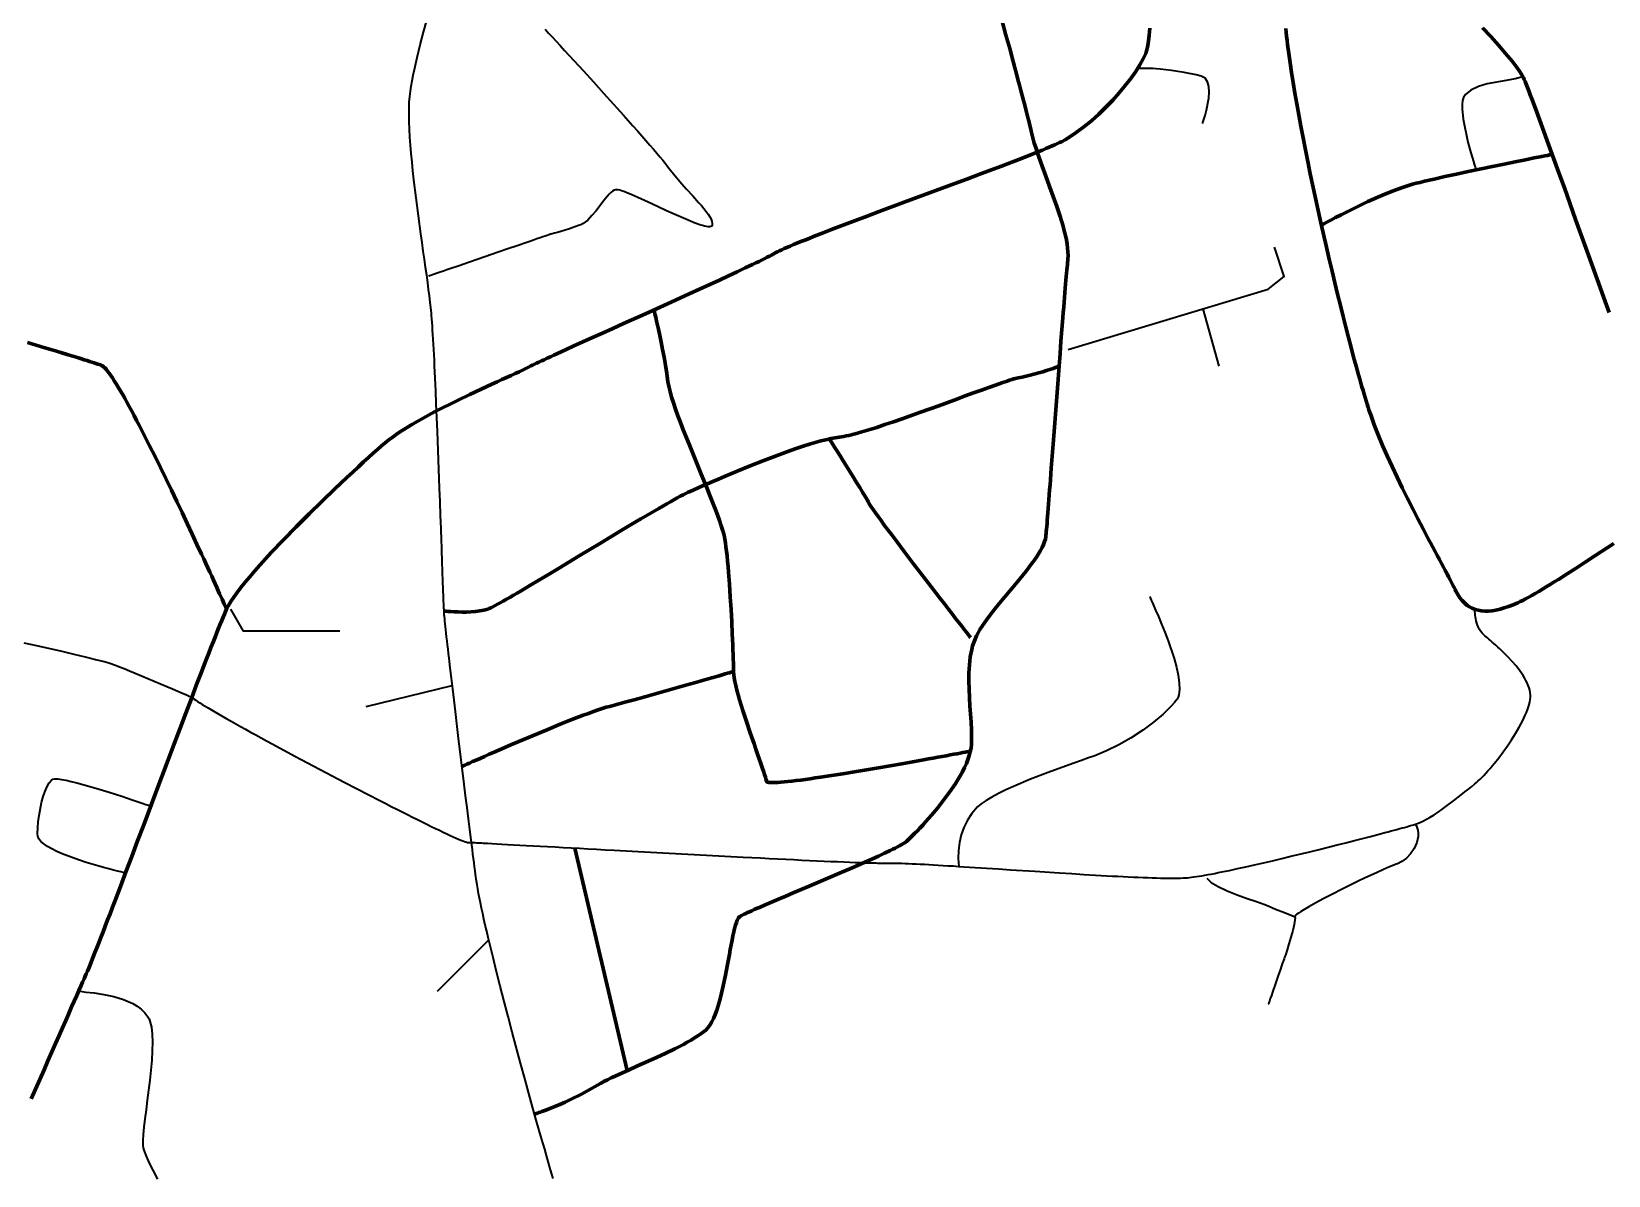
# Model space of a CAD drawing. Header units: inches. Extents: x 23 to 178, y 8 to 179.
# Drawn here: x 50.4 to 74.72, y 115.34 to 132.98 of the extents above; entities that cross this region are included whole.
import ezdxf

# ---------------------------------------------------------------- set-up
doc = ezdxf.new("R2010")
doc.units = ezdxf.units.IN
doc.header["$MEASUREMENT"] = 0
for name, color, linetype in [('Routes 2', 7, 'Continuous'), ('Routes 3', 7, 'Continuous'), ('Routes 4', 7, 'Continuous')]:
    doc.layers.add(name, color=color, linetype=linetype)

msp = doc.modelspace()

# ---------------------------------------------------------------- linework, layer by layer
at = {"layer": 'Routes 2', "color": 7, "lineweight": 106, "true_color": 0xffffff}
for points in [[(67.644, 133.033), (67.639, 132.977), (67.633, 132.926), (67.628, 132.879), (67.623, 132.837), (67.618, 132.8), (67.614, 132.768), (67.609, 132.741), (67.605, 132.72), (67.595, 132.684), (67.581, 132.645), (67.564, 132.604), (67.543, 132.56), (67.518, 132.514), (67.491, 132.466), (67.46, 132.416), (67.427, 132.365), (67.352, 132.259), (67.267, 132.149), (67.174, 132.037), (67.074, 131.925), (66.968, 131.815), (66.857, 131.708), (66.744, 131.606), (66.628, 131.51), (66.511, 131.424), (66.395, 131.347), (66.338, 131.313), (66.281, 131.283), (66.252, 131.268), (66.219, 131.253), (66.182, 131.236), (66.14, 131.217), (66.094, 131.198), (66.044, 131.177), (65.99, 131.154), (65.932, 131.131), (65.871, 131.106), (65.806, 131.08), (65.667, 131.026), (65.517, 130.968), (65.356, 130.907), (65.186, 130.842), (65.009, 130.776), (64.825, 130.707), (64.637, 130.637), (64.25, 130.493), (63.858, 130.348), (63.473, 130.204), (63.286, 130.135), (63.104, 130.066), (62.929, 130), (62.763, 129.937), (62.606, 129.877), (62.459, 129.82), (62.39, 129.792), (62.325, 129.766), (62.263, 129.741), (62.204, 129.717), (62.149, 129.695), (62.097, 129.673), (62.05, 129.653), (62.007, 129.634), (61.968, 129.616), (61.934, 129.6), (61.905, 129.585), (61.88, 129.572), (61.837, 129.548), (61.811, 129.533), (61.78, 129.517), (61.746, 129.5), (61.708, 129.48), (61.666, 129.459), (61.621, 129.437), (61.572, 129.413), (61.52, 129.388), (61.407, 129.335), (61.283, 129.276), (61.15, 129.214), (61.007, 129.148), (60.858, 129.079), (60.701, 129.008), (60.54, 128.935), (60.207, 128.783), (59.867, 128.63), (59.531, 128.478), (59.367, 128.404), (59.207, 128.332), (59.052, 128.262), (58.904, 128.195), (58.764, 128.132), (58.633, 128.072), (58.512, 128.017), (58.456, 127.991), (58.403, 127.966), (58.353, 127.943), (58.306, 127.921), (58.263, 127.901), (58.223, 127.882), (58.187, 127.865), (58.154, 127.85), (58.126, 127.836), (58.102, 127.824), (58.064, 127.804), (58.021, 127.783), (57.973, 127.759), (57.919, 127.734), (57.86, 127.706), (57.796, 127.677), (57.727, 127.646), (57.655, 127.613), (57.579, 127.578), (57.499, 127.542), (57.332, 127.465), (57.157, 127.383), (56.977, 127.297), (56.616, 127.115), (56.441, 127.021), (56.274, 126.925), (56.118, 126.829), (56.045, 126.781), (55.976, 126.733), (55.912, 126.685), (55.852, 126.638), (55.797, 126.59), (55.737, 126.537), (55.671, 126.478), (55.599, 126.413), (55.522, 126.343), (55.44, 126.268), (55.354, 126.188), (55.265, 126.104), (55.172, 126.017), (55.077, 125.927), (54.88, 125.738), (54.68, 125.542), (54.48, 125.342), (54.284, 125.142), (54.097, 124.945), (54.008, 124.849), (53.923, 124.754), (53.842, 124.663), (53.766, 124.574), (53.695, 124.489), (53.63, 124.407), (53.571, 124.33), (53.519, 124.258), (53.475, 124.19), (53.438, 124.129), (53.409, 124.072), (53.394, 124.038), (53.376, 123.998), (53.356, 123.951), (53.335, 123.9), (53.311, 123.843), (53.286, 123.78), (53.259, 123.712), (53.23, 123.64), (53.199, 123.563), (53.167, 123.482), (53.134, 123.396), (53.099, 123.306), (53.063, 123.213), (53.026, 123.116), (52.987, 123.015), (52.947, 122.912), (52.865, 122.696), (52.779, 122.47), (52.691, 122.236), (52.599, 121.995), (52.507, 121.748), (52.318, 121.247), (52.13, 120.746), (52.037, 120.5), (51.946, 120.258), (51.857, 120.024), (51.771, 119.797), (51.689, 119.581), (51.65, 119.477), (51.611, 119.376), (51.574, 119.279), (51.538, 119.185), (51.503, 119.095), (51.47, 119.009), (51.438, 118.927), (51.408, 118.85), (51.379, 118.777), (51.352, 118.709), (51.327, 118.646), (51.304, 118.588), (51.282, 118.536), (51.263, 118.489), (51.245, 118.449), (51.229, 118.413), (51.211, 118.371), (51.188, 118.32), (51.162, 118.26), (51.131, 118.191), (51.097, 118.114), (51.06, 118.029), (51.019, 117.937), (50.976, 117.837), (50.929, 117.731), (50.879, 117.618), (50.827, 117.499), (50.772, 117.373), (50.714, 117.243), (50.654, 117.107), (50.593, 116.966), (50.529, 116.821), (50.463, 116.672), (50.396, 116.519)], [(72.774, 133.041), (72.901, 132.903), (73.021, 132.77), (73.132, 132.643), (73.23, 132.526), (73.311, 132.421), (73.344, 132.373), (73.373, 132.329), (73.395, 132.29), (73.405, 132.27), (73.417, 132.243), (73.431, 132.209), (73.448, 132.168), (73.467, 132.121), (73.488, 132.067), (73.511, 132.007), (73.536, 131.942), (73.591, 131.794), (73.653, 131.627), (73.721, 131.442), (73.794, 131.241), (73.871, 131.027), (73.953, 130.803), (74.037, 130.569), (74.211, 130.084), (74.388, 129.591), (74.562, 129.107), (74.647, 128.873), (74.728, 128.649)]]:
    msp.add_lwpolyline(points, dxfattribs=at)
at = {"layer": 'Routes 3', "color": 7, "lineweight": 70, "true_color": 0xffffff}
for points in [[(58.159, 116.284), (58.161, 116.285), (58.167, 116.287), (58.176, 116.29), (58.189, 116.295), (58.205, 116.301), (58.225, 116.308), (58.247, 116.316), (58.272, 116.325), (58.329, 116.346), (58.395, 116.372), (58.468, 116.401), (58.546, 116.434), (58.628, 116.47), (58.713, 116.508), (58.883, 116.592), (58.966, 116.637), (59.045, 116.684), (59.084, 116.708), (59.127, 116.733), (59.174, 116.759), (59.226, 116.786), (59.281, 116.814), (59.34, 116.842), (59.402, 116.872), (59.467, 116.902), (59.604, 116.964), (59.746, 117.028), (60.039, 117.16), (60.183, 117.227), (60.322, 117.294), (60.452, 117.361), (60.513, 117.394), (60.57, 117.426), (60.624, 117.459), (60.674, 117.49), (60.72, 117.522), (60.761, 117.552), (60.797, 117.582), (60.829, 117.617), (60.86, 117.659), (60.889, 117.707), (60.916, 117.762), (60.942, 117.822), (60.966, 117.886), (60.989, 117.956), (61.01, 118.028), (61.031, 118.104), (61.068, 118.263), (61.102, 118.426), (61.133, 118.59), (61.162, 118.749), (61.176, 118.825), (61.189, 118.898), (61.203, 118.968), (61.216, 119.033), (61.229, 119.094), (61.243, 119.149), (61.256, 119.199), (61.27, 119.242), (61.284, 119.277), (61.299, 119.305), (61.314, 119.324), (61.322, 119.331), (61.334, 119.338), (61.348, 119.346), (61.367, 119.356), (61.388, 119.367), (61.413, 119.379), (61.441, 119.392), (61.472, 119.407), (61.506, 119.422), (61.543, 119.439), (61.582, 119.456), (61.624, 119.474), (61.714, 119.514), (61.812, 119.556), (61.918, 119.601), (62.03, 119.648), (62.147, 119.698), (62.268, 119.749), (62.391, 119.801), (62.644, 119.908), (62.895, 120.015), (63.017, 120.067), (63.136, 120.119), (63.251, 120.169), (63.359, 120.218), (63.462, 120.265), (63.556, 120.309), (63.642, 120.35), (63.681, 120.369), (63.718, 120.388), (63.752, 120.405), (63.783, 120.422), (63.811, 120.438), (63.836, 120.452), (63.858, 120.466), (63.876, 120.478), (63.891, 120.489), (63.902, 120.5), (63.927, 120.523), (63.955, 120.55), (63.987, 120.581), (64.022, 120.617), (64.06, 120.655), (64.1, 120.697), (64.143, 120.743), (64.186, 120.791), (64.278, 120.894), (64.372, 121.006), (64.466, 121.125), (64.558, 121.249), (64.644, 121.375), (64.721, 121.503), (64.756, 121.566), (64.788, 121.629), (64.816, 121.692), (64.841, 121.753), (64.861, 121.814), (64.877, 121.872), (64.888, 121.93), (64.894, 121.985), (64.896, 122.096), (64.893, 122.211), (64.888, 122.332), (64.872, 122.583), (64.858, 122.839), (64.855, 122.967), (64.856, 123.093), (64.863, 123.216), (64.877, 123.336), (64.899, 123.451), (64.913, 123.506), (64.93, 123.559), (64.95, 123.611), (64.972, 123.661), (64.997, 123.709), (65.026, 123.759), (65.059, 123.809), (65.094, 123.861), (65.133, 123.915), (65.173, 123.969), (65.261, 124.082), (65.355, 124.196), (65.55, 124.43), (65.646, 124.546), (65.737, 124.66), (65.822, 124.77), (65.86, 124.824), (65.896, 124.876), (65.929, 124.927), (65.958, 124.977), (65.984, 125.024), (66.005, 125.07), (66.022, 125.114), (66.034, 125.155), (66.042, 125.194), (66.044, 125.215), (66.046, 125.241), (66.049, 125.272), (66.052, 125.309), (66.056, 125.35), (66.06, 125.396), (66.064, 125.447), (66.068, 125.502), (66.073, 125.561), (66.078, 125.624), (66.083, 125.691), (66.089, 125.762), (66.094, 125.835), (66.1, 125.913), (66.106, 125.993), (66.113, 126.075), (66.126, 126.249), (66.14, 126.431), (66.154, 126.62), (66.169, 126.815), (66.184, 127.014), (66.215, 127.417), (66.245, 127.819), (66.26, 128.014), (66.275, 128.205), (66.29, 128.388), (66.303, 128.564), (66.31, 128.647), (66.317, 128.729), (66.323, 128.807), (66.329, 128.882), (66.335, 128.954), (66.341, 129.022), (66.346, 129.087), (66.352, 129.148), (66.357, 129.204), (66.361, 129.257), (66.366, 129.305), (66.37, 129.348), (66.374, 129.387), (66.377, 129.42), (66.381, 129.448), (66.383, 129.473), (66.385, 129.526), (66.383, 129.583), (66.378, 129.642), (66.37, 129.705), (66.358, 129.77), (66.343, 129.838), (66.326, 129.908), (66.307, 129.979), (66.262, 130.128), (66.211, 130.281), (66.098, 130.594), (66.04, 130.75), (65.984, 130.903), (65.932, 131.051), (65.885, 131.192), (65.864, 131.259), (65.846, 131.324), (65.83, 131.386), (65.816, 131.445), (65.81, 131.477), (65.801, 131.514), (65.791, 131.557), (65.779, 131.605), (65.766, 131.658), (65.751, 131.716), (65.735, 131.779), (65.717, 131.846), (65.699, 131.918), (65.679, 131.993), (65.658, 132.073), (65.635, 132.156), (65.612, 132.242), (65.588, 132.332), (65.563, 132.424), (65.537, 132.52), (65.484, 132.718), (65.427, 132.926), (65.369, 133.14)], [(74.798, 125.084), (74.505, 124.894), (74.36, 124.8), (74.218, 124.707), (74.079, 124.618), (73.945, 124.533), (73.881, 124.492), (73.818, 124.453), (73.757, 124.416), (73.698, 124.38), (73.642, 124.346), (73.587, 124.314), (73.536, 124.284), (73.487, 124.257), (73.44, 124.232), (73.397, 124.209), (73.357, 124.19), (73.319, 124.173), (73.247, 124.141), (73.177, 124.115), (73.11, 124.092), (73.045, 124.073), (72.983, 124.059), (72.923, 124.049), (72.866, 124.044), (72.811, 124.043), (72.759, 124.047), (72.709, 124.056), (72.661, 124.069), (72.616, 124.087), (72.573, 124.109), (72.533, 124.137), (72.495, 124.169), (72.459, 124.207), (72.425, 124.249), (72.394, 124.297), (72.365, 124.349), (72.351, 124.378), (72.336, 124.409), (72.318, 124.444), (72.299, 124.483), (72.277, 124.525), (72.253, 124.57), (72.228, 124.618), (72.201, 124.669), (72.172, 124.723), (72.142, 124.779), (72.11, 124.839), (72.077, 124.9), (72.043, 124.964), (72.008, 125.03), (71.971, 125.098), (71.934, 125.168), (71.858, 125.313), (71.779, 125.464), (71.699, 125.62), (71.618, 125.78), (71.538, 125.943), (71.458, 126.107), (71.381, 126.272), (71.306, 126.436), (71.235, 126.599), (71.168, 126.76), (71.106, 126.917), (71.078, 126.993), (71.051, 127.069), (71.038, 127.107), (71.024, 127.147), (71.01, 127.19), (70.996, 127.236), (70.981, 127.284), (70.965, 127.335), (70.949, 127.388), (70.933, 127.443), (70.916, 127.5), (70.899, 127.56), (70.881, 127.622), (70.863, 127.685), (70.826, 127.819), (70.788, 127.959), (70.749, 128.107), (70.709, 128.261), (70.668, 128.421), (70.626, 128.585), (70.584, 128.755), (70.541, 128.929), (70.498, 129.107), (70.455, 129.288), (70.411, 129.471), (70.368, 129.657), (70.283, 130.033), (70.2, 130.412), (70.12, 130.788), (70.082, 130.975), (70.044, 131.159), (70.009, 131.341), (69.974, 131.52), (69.941, 131.695), (69.91, 131.867), (69.881, 132.033), (69.854, 132.195), (69.829, 132.351), (69.807, 132.501), (69.787, 132.644), (69.769, 132.78), (69.761, 132.845), (69.754, 132.908), (69.748, 132.969), (69.742, 133.028)], [(73.85, 131.087), (73.845, 131.086), (73.83, 131.083), (73.807, 131.078), (73.775, 131.072), (73.735, 131.064), (73.688, 131.055), (73.634, 131.044), (73.573, 131.032), (73.507, 131.019), (73.436, 131.004), (73.28, 130.973), (73.11, 130.938), (72.929, 130.901), (72.556, 130.823), (72.372, 130.783), (72.195, 130.745), (72.03, 130.707), (71.881, 130.673), (71.814, 130.656), (71.753, 130.641), (71.697, 130.626), (71.649, 130.613), (71.555, 130.584), (71.453, 130.547), (71.346, 130.505), (71.234, 130.459), (71.009, 130.358), (70.79, 130.253), (70.689, 130.203), (70.594, 130.155), (70.51, 130.112), (70.436, 130.073), (70.376, 130.041), (70.33, 130.017), (70.314, 130.008), (70.301, 130.002), (70.294, 129.997), (70.291, 129.996)], [(64.879, 121.882), (64.875, 121.882), (64.865, 121.88), (64.848, 121.876), (64.825, 121.872), (64.795, 121.867), (64.76, 121.86), (64.719, 121.852), (64.674, 121.844), (64.623, 121.834), (64.567, 121.824), (64.508, 121.813), (64.444, 121.801), (64.376, 121.789), (64.305, 121.776), (64.231, 121.762), (64.153, 121.748), (63.99, 121.719), (63.819, 121.688), (63.642, 121.657), (63.46, 121.625), (63.093, 121.564), (62.913, 121.534), (62.737, 121.506), (62.568, 121.481), (62.487, 121.469), (62.409, 121.458), (62.333, 121.447), (62.261, 121.438), (62.192, 121.429), (62.127, 121.421), (62.065, 121.415), (62.009, 121.409), (61.956, 121.404), (61.908, 121.401), (61.866, 121.399), (61.829, 121.398), (61.797, 121.399), (61.772, 121.401), (61.753, 121.404), (61.74, 121.409), (61.734, 121.416), (61.732, 121.424), (61.726, 121.449), (61.717, 121.482), (61.703, 121.524), (61.687, 121.574), (61.668, 121.632), (61.646, 121.695), (61.623, 121.764), (61.597, 121.838), (61.57, 121.915), (61.542, 121.997), (61.484, 122.166), (61.426, 122.339), (61.371, 122.511), (61.345, 122.594), (61.32, 122.675), (61.298, 122.753), (61.278, 122.826), (61.261, 122.894), (61.247, 122.957), (61.236, 123.013), (61.229, 123.062), (61.226, 123.103), (61.225, 123.142), (61.225, 123.188), (61.224, 123.242), (61.222, 123.303), (61.22, 123.371), (61.217, 123.445), (61.214, 123.524), (61.211, 123.607), (61.207, 123.694), (61.198, 123.878), (61.188, 124.07), (61.176, 124.265), (61.163, 124.457), (61.149, 124.641), (61.142, 124.729), (61.134, 124.813), (61.126, 124.893), (61.118, 124.967), (61.109, 125.036), (61.101, 125.098), (61.092, 125.153), (61.079, 125.212), (61.061, 125.28), (61.037, 125.356), (61.009, 125.438), (60.978, 125.527), (60.942, 125.622), (60.903, 125.721), (60.862, 125.825), (60.819, 125.933), (60.727, 126.156), (60.539, 126.616), (60.45, 126.841), (60.408, 126.95), (60.369, 127.055), (60.333, 127.157), (60.3, 127.254), (60.271, 127.345), (60.247, 127.431), (60.228, 127.51), (60.214, 127.581), (60.195, 127.709), (60.175, 127.835), (60.154, 127.958), (60.132, 128.077), (60.11, 128.189), (60.088, 128.294), (60.068, 128.39), (60.058, 128.434), (60.049, 128.475), (60.04, 128.513), (60.032, 128.548), (60.025, 128.579), (60.018, 128.607), (60.012, 128.631), (60.008, 128.652), (60.004, 128.668), (60.001, 128.679), (59.999, 128.687), (59.998, 128.689)], [(50.338, 128.184), (50.474, 128.143), (50.606, 128.104), (50.733, 128.066), (50.854, 128.029), (50.968, 127.995), (51.022, 127.978), (51.073, 127.963), (51.123, 127.947), (51.17, 127.933), (51.214, 127.919), (51.256, 127.906), (51.295, 127.894), (51.331, 127.882), (51.364, 127.872), (51.394, 127.862), (51.421, 127.853), (51.444, 127.846), (51.464, 127.839), (51.48, 127.833), (51.495, 127.825), (51.512, 127.812), (51.53, 127.794), (51.551, 127.772), (51.573, 127.745), (51.597, 127.714), (51.622, 127.678), (51.649, 127.639), (51.677, 127.595), (51.707, 127.548), (51.737, 127.498), (51.769, 127.444), (51.802, 127.387), (51.837, 127.326), (51.872, 127.263), (51.908, 127.197), (51.945, 127.129), (51.983, 127.058), (52.021, 126.985), (52.06, 126.91), (52.14, 126.755), (52.222, 126.593), (52.305, 126.426), (52.389, 126.256), (52.557, 125.909), (52.64, 125.736), (52.721, 125.564), (52.801, 125.396), (52.878, 125.231), (52.952, 125.072), (53.022, 124.921), (53.056, 124.848), (53.088, 124.777), (53.12, 124.708), (53.15, 124.643), (53.179, 124.58), (53.206, 124.519), (53.232, 124.462), (53.257, 124.408), (53.28, 124.358), (53.301, 124.311), (53.321, 124.267), (53.338, 124.228), (53.354, 124.192), (53.368, 124.161), (53.381, 124.134), (53.391, 124.112), (53.398, 124.094), (53.404, 124.081), (53.408, 124.073), (53.409, 124.071)], [(56.762, 124.043), (56.764, 124.043), (56.769, 124.042), (56.79, 124.04), (56.823, 124.038), (56.866, 124.035), (56.918, 124.032), (56.977, 124.03), (57.04, 124.029), (57.108, 124.029), (57.246, 124.038), (57.313, 124.046), (57.377, 124.058), (57.438, 124.075), (57.459, 124.084), (57.484, 124.096), (57.514, 124.11), (57.548, 124.128), (57.586, 124.148), (57.628, 124.171), (57.674, 124.197), (57.724, 124.225), (57.776, 124.255), (57.832, 124.287), (57.891, 124.322), (57.953, 124.358), (58.084, 124.436), (58.224, 124.519), (58.372, 124.608), (58.526, 124.7), (58.685, 124.796), (58.846, 124.894), (59.173, 125.091), (59.335, 125.189), (59.494, 125.284), (59.649, 125.377), (59.798, 125.466), (59.94, 125.549), (60.073, 125.627), (60.136, 125.663), (60.196, 125.697), (60.253, 125.73), (60.307, 125.76), (60.358, 125.788), (60.405, 125.814), (60.449, 125.837), (60.488, 125.857), (60.524, 125.875), (60.556, 125.89), (60.614, 125.915), (60.678, 125.943), (60.749, 125.974), (60.826, 126.008), (60.908, 126.043), (60.995, 126.08), (61.087, 126.119), (61.28, 126.2), (61.483, 126.283), (61.691, 126.365), (61.9, 126.445), (62.105, 126.52), (62.205, 126.554), (62.302, 126.586), (62.395, 126.616), (62.485, 126.643), (62.57, 126.667), (62.651, 126.687), (62.725, 126.704), (62.794, 126.716), (62.856, 126.724), (62.889, 126.729), (62.925, 126.736), (62.964, 126.744), (63.006, 126.753), (63.099, 126.777), (63.202, 126.806), (63.314, 126.839), (63.434, 126.877), (63.56, 126.919), (63.692, 126.963), (63.828, 127.01), (64.108, 127.109), (64.391, 127.211), (64.667, 127.312), (64.8, 127.361), (64.927, 127.407), (65.048, 127.452), (65.161, 127.493), (65.266, 127.53), (65.361, 127.563), (65.444, 127.591), (65.481, 127.604), (65.515, 127.614), (65.546, 127.624), (65.573, 127.632), (65.596, 127.638), (65.616, 127.642), (65.675, 127.653), (65.802, 127.681), (65.931, 127.716), (65.993, 127.735), (66.051, 127.753), (66.105, 127.77), (66.152, 127.786), (66.19, 127.799), (66.22, 127.809), (66.239, 127.816), (66.244, 127.818), (66.245, 127.819)], [(64.879, 123.637), (64.875, 123.642), (64.862, 123.658), (64.843, 123.683), (64.816, 123.717), (64.783, 123.76), (64.744, 123.81), (64.7, 123.868), (64.65, 123.931), (64.596, 124.001), (64.539, 124.075), (64.477, 124.154), (64.413, 124.237), (64.279, 124.412), (64.139, 124.594), (63.997, 124.779), (63.859, 124.961), (63.727, 125.135), (63.665, 125.217), (63.606, 125.296), (63.551, 125.37), (63.5, 125.439), (63.454, 125.502), (63.414, 125.558), (63.379, 125.608), (63.35, 125.649), (63.328, 125.683), (63.314, 125.707), (63.302, 125.728), (63.289, 125.752), (63.255, 125.809), (63.216, 125.875), (63.171, 125.949), (63.123, 126.029), (63.072, 126.112), (62.967, 126.281), (62.916, 126.362), (62.868, 126.44), (62.824, 126.511), (62.784, 126.573), (62.752, 126.625), (62.738, 126.647), (62.727, 126.665), (62.717, 126.68), (62.711, 126.69), (62.706, 126.697), (62.705, 126.699)], [(57.039, 121.647), (57.044, 121.65), (57.059, 121.656), (57.083, 121.667), (57.115, 121.682), (57.155, 121.7), (57.203, 121.721), (57.258, 121.745), (57.319, 121.772), (57.387, 121.802), (57.459, 121.834), (57.537, 121.868), (57.618, 121.904), (57.792, 121.979), (57.976, 122.058), (58.36, 122.219), (58.55, 122.297), (58.734, 122.37), (58.907, 122.436), (58.988, 122.466), (59.064, 122.494), (59.136, 122.519), (59.202, 122.541), (59.262, 122.559), (59.316, 122.574), (59.369, 122.588), (59.426, 122.604), (59.552, 122.638), (59.691, 122.676), (59.84, 122.718), (60.472, 122.895), (60.622, 122.938), (60.763, 122.978), (60.891, 123.015), (60.949, 123.031), (61.003, 123.047), (61.052, 123.061), (61.095, 123.073), (61.133, 123.084), (61.165, 123.093), (61.191, 123.101), (61.21, 123.106), (61.222, 123.109), (61.226, 123.11)], [(58.776, 120.389), (59.584, 116.955)]]:
    msp.add_lwpolyline(points, dxfattribs=at)
at = {"layer": 'Routes 4', "color": 7, "lineweight": 35, "true_color": 0xffffff}
for points in [[(58.446, 115.292), (58.421, 115.375), (58.395, 115.462), (58.369, 115.552), (58.342, 115.645), (58.314, 115.742), (58.285, 115.841), (58.255, 115.944), (58.195, 116.156), (58.133, 116.376), (58.069, 116.604), (58.005, 116.836), (57.94, 117.073), (57.812, 117.551), (57.749, 117.789), (57.687, 118.024), (57.628, 118.256), (57.571, 118.481), (57.517, 118.698), (57.491, 118.804), (57.466, 118.907), (57.442, 119.007), (57.42, 119.105), (57.398, 119.199), (57.377, 119.29), (57.358, 119.378), (57.34, 119.462), (57.323, 119.542), (57.308, 119.618), (57.294, 119.69), (57.282, 119.757), (57.271, 119.819), (57.262, 119.877), (57.248, 119.982), (57.241, 120.038), (57.233, 120.098), (57.225, 120.16), (57.216, 120.226), (57.208, 120.294), (57.199, 120.365), (57.18, 120.515), (57.16, 120.674), (57.139, 120.84), (57.117, 121.013), (57.095, 121.192), (57.073, 121.375), (57.027, 121.748), (56.981, 122.124), (56.959, 122.309), (56.937, 122.492), (56.916, 122.671), (56.895, 122.844), (56.876, 123.01), (56.857, 123.169), (56.84, 123.318), (56.831, 123.389), (56.824, 123.458), (56.816, 123.523), (56.809, 123.586), (56.802, 123.645), (56.796, 123.701), (56.79, 123.753), (56.785, 123.802), (56.78, 123.848), (56.776, 123.889), (56.772, 123.926), (56.769, 123.959), (56.766, 123.988), (56.764, 124.012), (56.763, 124.031), (56.762, 124.046), (56.761, 124.064), (56.76, 124.088), (56.758, 124.118), (56.757, 124.153), (56.755, 124.194), (56.754, 124.24), (56.752, 124.291), (56.75, 124.347), (56.748, 124.407), (56.745, 124.472), (56.743, 124.541), (56.74, 124.614), (56.738, 124.691), (56.735, 124.772), (56.732, 124.855), (56.729, 124.942), (56.726, 125.032), (56.722, 125.125), (56.716, 125.318), (56.708, 125.519), (56.701, 125.727), (56.693, 125.94), (56.677, 126.376), (56.66, 126.813), (56.651, 127.028), (56.642, 127.238), (56.634, 127.441), (56.625, 127.637), (56.62, 127.731), (56.616, 127.823), (56.612, 127.912), (56.607, 127.998), (56.603, 128.08), (56.599, 128.159), (56.595, 128.235), (56.591, 128.307), (56.586, 128.374), (56.582, 128.437), (56.578, 128.496), (56.574, 128.55), (56.57, 128.6), (56.567, 128.644), (56.559, 128.723), (56.549, 128.809), (56.538, 128.903), (56.524, 129.004), (56.51, 129.112), (56.494, 129.226), (56.478, 129.345), (56.46, 129.469), (56.442, 129.597), (56.423, 129.729), (56.404, 129.864), (56.367, 130.139), (56.331, 130.419), (56.297, 130.697), (56.282, 130.834), (56.268, 130.969), (56.256, 131.101), (56.245, 131.23), (56.236, 131.354), (56.229, 131.474), (56.225, 131.589), (56.222, 131.698), (56.223, 131.8), (56.226, 131.894), (56.233, 131.981), (56.242, 132.06), (56.254, 132.139), (56.269, 132.222), (56.286, 132.308), (56.304, 132.397), (56.325, 132.489), (56.347, 132.583), (56.395, 132.777), (56.447, 132.974), (56.501, 133.172)], [(58.32, 133.016), (58.373, 132.959), (58.429, 132.898), (58.489, 132.833), (58.553, 132.764), (58.62, 132.691), (58.761, 132.537), (58.91, 132.374), (59.064, 132.205), (59.221, 132.032), (59.377, 131.86), (59.529, 131.69), (59.675, 131.527), (59.744, 131.449), (59.811, 131.373), (59.875, 131.3), (59.935, 131.231), (59.991, 131.166), (60.043, 131.105), (60.091, 131.048), (60.134, 130.997), (60.172, 130.951), (60.204, 130.91), (60.23, 130.876), (60.252, 130.846), (60.298, 130.786), (60.396, 130.669), (60.497, 130.556), (60.596, 130.447), (60.688, 130.345), (60.731, 130.297), (60.77, 130.251), (60.804, 130.206), (60.835, 130.164), (60.86, 130.124), (60.879, 130.087), (60.892, 130.053), (60.897, 130.021), (60.895, 129.992), (60.889, 129.982), (60.876, 129.975), (60.859, 129.972), (60.837, 129.972), (60.811, 129.975), (60.78, 129.982), (60.745, 129.991), (60.707, 130.003), (60.621, 130.034), (60.524, 130.073), (60.419, 130.118), (60.308, 130.167), (60.194, 130.219), (59.965, 130.326), (59.854, 130.377), (59.75, 130.424), (59.655, 130.465), (59.57, 130.499), (59.533, 130.513), (59.5, 130.525), (59.47, 130.534), (59.445, 130.54), (59.424, 130.543), (59.408, 130.542), (59.384, 130.534), (59.359, 130.519), (59.334, 130.499), (59.308, 130.473), (59.281, 130.444), (59.226, 130.375), (59.107, 130.218), (59.043, 130.142), (58.977, 130.074), (58.943, 130.046), (58.909, 130.022), (58.873, 130.003), (58.837, 129.988), (58.694, 129.939), (58.627, 129.917), (58.565, 129.899), (58.51, 129.884), (58.464, 129.871), (58.43, 129.862), (58.409, 129.857), (58.402, 129.855), (58.393, 129.852), (58.376, 129.846), (58.353, 129.838), (58.322, 129.828), (58.285, 129.815), (58.243, 129.8), (58.194, 129.784), (58.141, 129.765), (58.084, 129.745), (58.022, 129.724), (57.889, 129.678), (57.745, 129.629), (57.594, 129.577), (57.286, 129.47), (57.137, 129.419), (56.996, 129.37), (56.866, 129.326), (56.806, 129.305), (56.751, 129.286), (56.701, 129.269), (56.656, 129.253), (56.616, 129.24), (56.583, 129.228), (56.556, 129.219), (56.537, 129.212), (56.525, 129.208), (56.52, 129.206)], [(68.46, 131.565), (68.465, 131.581), (68.479, 131.624), (68.498, 131.689), (68.519, 131.77), (68.554, 131.956), (68.56, 132.049), (68.555, 132.135), (68.535, 132.207), (68.497, 132.261), (68.438, 132.291), (68.361, 132.313), (68.177, 132.351), (67.98, 132.38), (67.807, 132.401), (67.741, 132.408), (67.694, 132.412), (67.671, 132.414), (67.667, 132.414), (67.637, 132.414), (67.525, 132.414), (67.478, 132.414), (67.459, 132.414)], [(73.399, 132.283), (73.28, 132.254), (73.142, 132.229), (72.848, 132.173), (72.712, 132.134), (72.597, 132.08), (72.512, 132.009), (72.484, 131.966), (72.467, 131.916), (72.46, 131.857), (72.46, 131.789), (72.476, 131.63), (72.55, 131.276), (72.595, 131.112), (72.635, 130.975), (72.652, 130.922), (72.665, 130.882), (72.673, 130.857), (72.676, 130.848)], [(66.385, 128.078), (69.471, 129.009), (69.715, 129.206), (69.57, 129.658)], [(68.714, 127.819), (68.467, 128.706)], [(67.641, 124.268), (67.643, 124.264), (67.648, 124.253), (67.657, 124.235), (67.668, 124.211), (67.681, 124.181), (67.697, 124.146), (67.735, 124.06), (67.779, 123.958), (67.827, 123.842), (67.877, 123.716), (67.927, 123.583), (68.018, 123.311), (68.054, 123.179), (68.082, 123.053), (68.099, 122.938), (68.103, 122.836), (68.1, 122.791), (68.093, 122.751), (68.081, 122.717), (68.065, 122.687), (68.023, 122.633), (67.973, 122.575), (67.915, 122.516), (67.85, 122.455), (67.703, 122.331), (67.536, 122.207), (67.355, 122.089), (67.168, 121.981), (66.979, 121.887), (66.795, 121.812), (66.698, 121.778), (66.59, 121.74), (66.472, 121.698), (66.346, 121.653), (66.079, 121.555), (65.807, 121.449), (65.545, 121.339), (65.423, 121.284), (65.31, 121.229), (65.208, 121.175), (65.119, 121.122), (65.045, 121.071), (64.989, 121.022), (64.902, 120.923), (64.831, 120.818), (64.776, 120.707), (64.735, 120.591), (64.708, 120.472), (64.693, 120.351), (64.691, 120.229), (64.699, 120.106)], [(50.282, 123.555), (50.475, 123.513), (50.866, 123.424), (51.054, 123.38), (51.228, 123.338), (51.309, 123.318), (51.385, 123.299), (51.455, 123.281), (51.519, 123.264), (51.576, 123.248), (51.624, 123.234), (51.665, 123.221), (51.696, 123.209), (51.756, 123.185), (51.827, 123.156), (51.909, 123.122), (51.999, 123.084), (52.192, 123.003), (52.39, 122.92), (52.485, 122.88), (52.575, 122.842), (52.656, 122.807), (52.728, 122.776), (52.788, 122.751), (52.833, 122.732), (52.85, 122.725), (52.862, 122.719), (52.87, 122.716), (52.872, 122.715), (52.887, 122.702), (52.907, 122.687), (52.932, 122.67), (52.962, 122.65), (52.996, 122.628), (53.034, 122.603), (53.077, 122.577), (53.124, 122.549), (53.175, 122.519), (53.229, 122.487), (53.287, 122.453), (53.348, 122.418), (53.413, 122.381), (53.48, 122.343), (53.551, 122.303), (53.624, 122.262), (53.7, 122.22), (53.778, 122.177), (53.859, 122.133), (53.941, 122.087), (54.026, 122.041), (54.112, 121.995), (54.289, 121.899), (54.471, 121.802), (54.657, 121.703), (55.034, 121.504), (55.222, 121.405), (55.41, 121.308), (55.594, 121.213), (55.774, 121.12), (55.862, 121.075), (55.948, 121.031), (56.033, 120.988), (56.116, 120.946), (56.197, 120.906), (56.275, 120.866), (56.352, 120.828), (56.425, 120.792), (56.496, 120.757), (56.564, 120.723), (56.629, 120.692), (56.691, 120.662), (56.75, 120.634), (56.805, 120.608), (56.856, 120.584), (56.903, 120.563), (56.947, 120.543), (56.986, 120.526), (57.021, 120.511), (57.051, 120.499), (57.077, 120.489), (57.098, 120.482), (57.113, 120.478), (57.124, 120.476), (57.129, 120.476), (57.136, 120.476), (57.145, 120.476), (57.156, 120.475), (57.169, 120.475), (57.184, 120.474), (57.2, 120.473), (57.219, 120.473), (57.239, 120.472), (57.261, 120.471), (57.285, 120.469), (57.311, 120.468), (57.338, 120.467), (57.367, 120.465), (57.398, 120.464), (57.43, 120.462), (57.499, 120.458), (57.574, 120.454), (57.654, 120.45), (57.741, 120.445), (57.832, 120.44), (57.929, 120.435), (58.03, 120.43), (58.135, 120.424), (58.245, 120.418), (58.359, 120.411), (58.477, 120.405), (58.598, 120.398), (58.722, 120.392), (58.85, 120.385), (58.98, 120.377), (59.113, 120.37), (59.248, 120.363), (59.384, 120.355), (59.663, 120.34), (59.947, 120.325), (60.234, 120.309), (60.809, 120.279), (61.093, 120.264), (61.372, 120.249), (61.508, 120.242), (61.643, 120.236), (61.776, 120.229), (61.906, 120.222), (62.034, 120.216), (62.158, 120.21), (62.28, 120.204), (62.397, 120.199), (62.511, 120.193), (62.622, 120.188), (62.727, 120.183), (62.829, 120.179), (62.925, 120.175), (63.017, 120.171), (63.103, 120.168), (63.184, 120.165), (63.259, 120.162), (63.328, 120.16), (63.361, 120.159), (63.391, 120.158), (63.42, 120.158), (63.448, 120.157), (63.473, 120.157), (63.497, 120.156), (63.52, 120.156), (63.54, 120.156), (63.559, 120.156), (63.575, 120.156), (63.59, 120.156), (63.603, 120.157), (63.63, 120.157), (63.66, 120.157), (63.695, 120.157), (63.733, 120.156), (63.776, 120.155), (63.822, 120.154), (63.871, 120.152), (63.924, 120.15), (63.981, 120.147), (64.04, 120.144), (64.103, 120.141), (64.168, 120.138), (64.236, 120.134), (64.307, 120.13), (64.38, 120.126), (64.456, 120.121), (64.533, 120.116), (64.613, 120.112), (64.695, 120.106), (64.778, 120.101), (64.864, 120.096), (64.951, 120.09), (65.128, 120.078), (65.311, 120.066), (65.496, 120.054), (65.874, 120.03), (66.254, 120.005), (66.441, 119.994), (66.625, 119.982), (66.806, 119.972), (66.981, 119.962), (67.067, 119.957), (67.151, 119.953), (67.233, 119.949), (67.313, 119.945), (67.391, 119.941), (67.467, 119.938), (67.541, 119.935), (67.612, 119.932), (67.68, 119.93), (67.746, 119.928), (67.809, 119.926), (67.869, 119.925), (67.926, 119.924), (67.979, 119.924), (68.029, 119.924), (68.076, 119.924), (68.119, 119.925), (68.158, 119.927), (68.193, 119.928), (68.225, 119.931), (68.255, 119.934), (68.289, 119.938), (68.325, 119.943), (68.363, 119.948), (68.405, 119.955), (68.448, 119.962), (68.494, 119.97), (68.543, 119.979), (68.593, 119.988), (68.645, 119.998), (68.7, 120.009), (68.756, 120.02), (68.814, 120.032), (68.873, 120.044), (68.997, 120.071), (69.126, 120.099), (69.259, 120.129), (69.396, 120.16), (69.536, 120.193), (69.679, 120.226), (69.822, 120.261), (70.111, 120.331), (70.254, 120.366), (70.395, 120.401), (70.534, 120.436), (70.669, 120.47), (70.801, 120.504), (70.927, 120.536), (70.988, 120.552), (71.048, 120.568), (71.105, 120.583), (71.162, 120.598), (71.216, 120.612), (71.268, 120.626), (71.319, 120.639), (71.367, 120.652), (71.413, 120.665), (71.456, 120.676), (71.498, 120.688), (71.536, 120.698), (71.572, 120.708), (71.606, 120.718), (71.636, 120.726), (71.664, 120.734), (71.688, 120.742), (71.71, 120.748), (71.728, 120.754), (71.743, 120.759), (71.797, 120.779), (71.853, 120.804), (71.91, 120.833), (71.969, 120.866), (72.029, 120.903), (72.089, 120.942), (72.15, 120.983), (72.21, 121.027), (72.33, 121.117), (72.446, 121.208), (72.502, 121.253), (72.557, 121.297), (72.608, 121.339), (72.658, 121.379), (72.683, 121.4), (72.709, 121.424), (72.737, 121.45), (72.766, 121.479), (72.796, 121.51), (72.827, 121.544), (72.859, 121.579), (72.891, 121.617), (72.925, 121.656), (72.958, 121.696), (73.026, 121.782), (73.093, 121.872), (73.16, 121.965), (73.224, 122.06), (73.284, 122.156), (73.34, 122.252), (73.366, 122.299), (73.39, 122.345), (73.413, 122.391), (73.434, 122.436), (73.453, 122.48), (73.469, 122.522), (73.484, 122.564), (73.496, 122.603), (73.505, 122.641), (73.512, 122.678), (73.515, 122.713), (73.515, 122.749), (73.511, 122.786), (73.503, 122.823), (73.493, 122.861), (73.48, 122.898), (73.463, 122.936), (73.445, 122.974), (73.424, 123.012), (73.401, 123.049), (73.376, 123.087), (73.35, 123.124), (73.293, 123.197), (73.232, 123.268), (73.168, 123.336), (73.104, 123.401), (73.041, 123.461), (73.01, 123.489), (72.98, 123.516), (72.951, 123.542), (72.923, 123.566), (72.897, 123.589), (72.873, 123.61), (72.85, 123.629), (72.83, 123.646), (72.812, 123.662), (72.797, 123.675), (72.77, 123.701), (72.747, 123.73), (72.728, 123.76), (72.711, 123.792), (72.698, 123.825), (72.687, 123.858), (72.678, 123.891), (72.671, 123.922), (72.666, 123.952), (72.662, 123.98), (72.66, 124.005), (72.659, 124.027), (72.658, 124.045), (72.658, 124.059), (72.658, 124.068), (72.658, 124.071)], [(55.153, 123.731), (53.671, 123.731), (53.474, 124.071)], [(55.562, 122.574), (56.889, 122.898)], [(51.849, 120.003), (51.841, 120.005), (51.816, 120.011), (51.777, 120.02), (51.726, 120.033), (51.663, 120.048), (51.591, 120.067), (51.511, 120.089), (51.425, 120.113), (51.241, 120.168), (51.053, 120.231), (50.872, 120.3), (50.79, 120.337), (50.714, 120.375), (50.647, 120.413), (50.59, 120.452), (50.545, 120.492), (50.514, 120.532), (50.498, 120.571), (50.495, 120.612), (50.497, 120.699), (50.504, 120.794), (50.517, 120.892), (50.556, 121.089), (50.582, 121.181), (50.611, 121.265), (50.642, 121.338), (50.675, 121.396), (50.71, 121.436), (50.729, 121.449), (50.76, 121.455), (50.806, 121.454), (50.864, 121.447), (50.934, 121.434), (51.013, 121.417), (51.1, 121.396), (51.193, 121.371), (51.392, 121.314), (51.596, 121.251), (51.792, 121.188), (51.883, 121.157), (51.968, 121.129), (52.044, 121.103), (52.109, 121.081), (52.163, 121.062), (52.204, 121.048), (52.23, 121.039), (52.238, 121.036)], [(71.743, 120.759), (71.764, 120.712), (71.776, 120.664), (71.782, 120.616), (71.781, 120.568), (71.76, 120.473), (71.721, 120.382), (71.667, 120.301), (71.603, 120.232), (71.533, 120.18), (71.464, 120.147), (71.443, 120.14), (71.416, 120.13), (71.382, 120.116), (71.343, 120.099), (71.249, 120.058), (71.138, 120.007), (71.013, 119.949), (70.88, 119.886), (70.599, 119.748), (70.461, 119.679), (70.328, 119.61), (70.206, 119.545), (70.098, 119.484), (70.008, 119.431), (69.97, 119.407), (69.939, 119.386), (69.914, 119.367), (69.896, 119.351), (69.886, 119.338), (69.883, 119.329), (69.884, 119.309), (69.882, 119.281), (69.877, 119.247), (69.87, 119.207), (69.848, 119.116), (69.821, 119.015), (69.791, 118.912), (69.761, 118.817), (69.735, 118.736), (69.724, 118.705), (69.715, 118.68), (69.705, 118.653), (69.692, 118.617), (69.677, 118.573), (69.659, 118.522), (69.619, 118.407), (69.577, 118.284), (69.537, 118.168), (69.519, 118.115), (69.503, 118.068), (69.49, 118.029), (69.48, 118), (69.473, 117.981), (69.471, 117.974)], [(68.526, 119.924), (68.591, 119.858), (68.7, 119.793), (68.839, 119.728), (68.993, 119.668), (69.147, 119.612), (69.288, 119.564), (69.401, 119.525), (69.471, 119.498), (69.585, 119.448), (69.721, 119.392), (69.835, 119.347), (69.87, 119.334), (69.883, 119.329)], [(56.663, 118.182), (57.45, 118.974)], [(51.127, 118.182), (51.179, 118.175), (51.238, 118.168), (51.369, 118.153), (51.515, 118.132), (51.668, 118.1), (51.82, 118.054), (51.963, 117.989), (52.029, 117.949), (52.09, 117.902), (52.146, 117.848), (52.194, 117.786), (52.212, 117.755), (52.227, 117.718), (52.249, 117.628), (52.262, 117.52), (52.266, 117.397), (52.263, 117.261), (52.254, 117.115), (52.224, 116.808), (52.185, 116.499), (52.166, 116.351), (52.148, 116.212), (52.133, 116.084), (52.123, 115.971), (52.118, 115.876), (52.119, 115.801), (52.124, 115.767), (52.134, 115.727), (52.166, 115.636), (52.214, 115.529), (52.274, 115.409), (52.345, 115.281)]]:
    msp.add_lwpolyline(points, dxfattribs=at)

doc.saveas('drawing.dxf')
